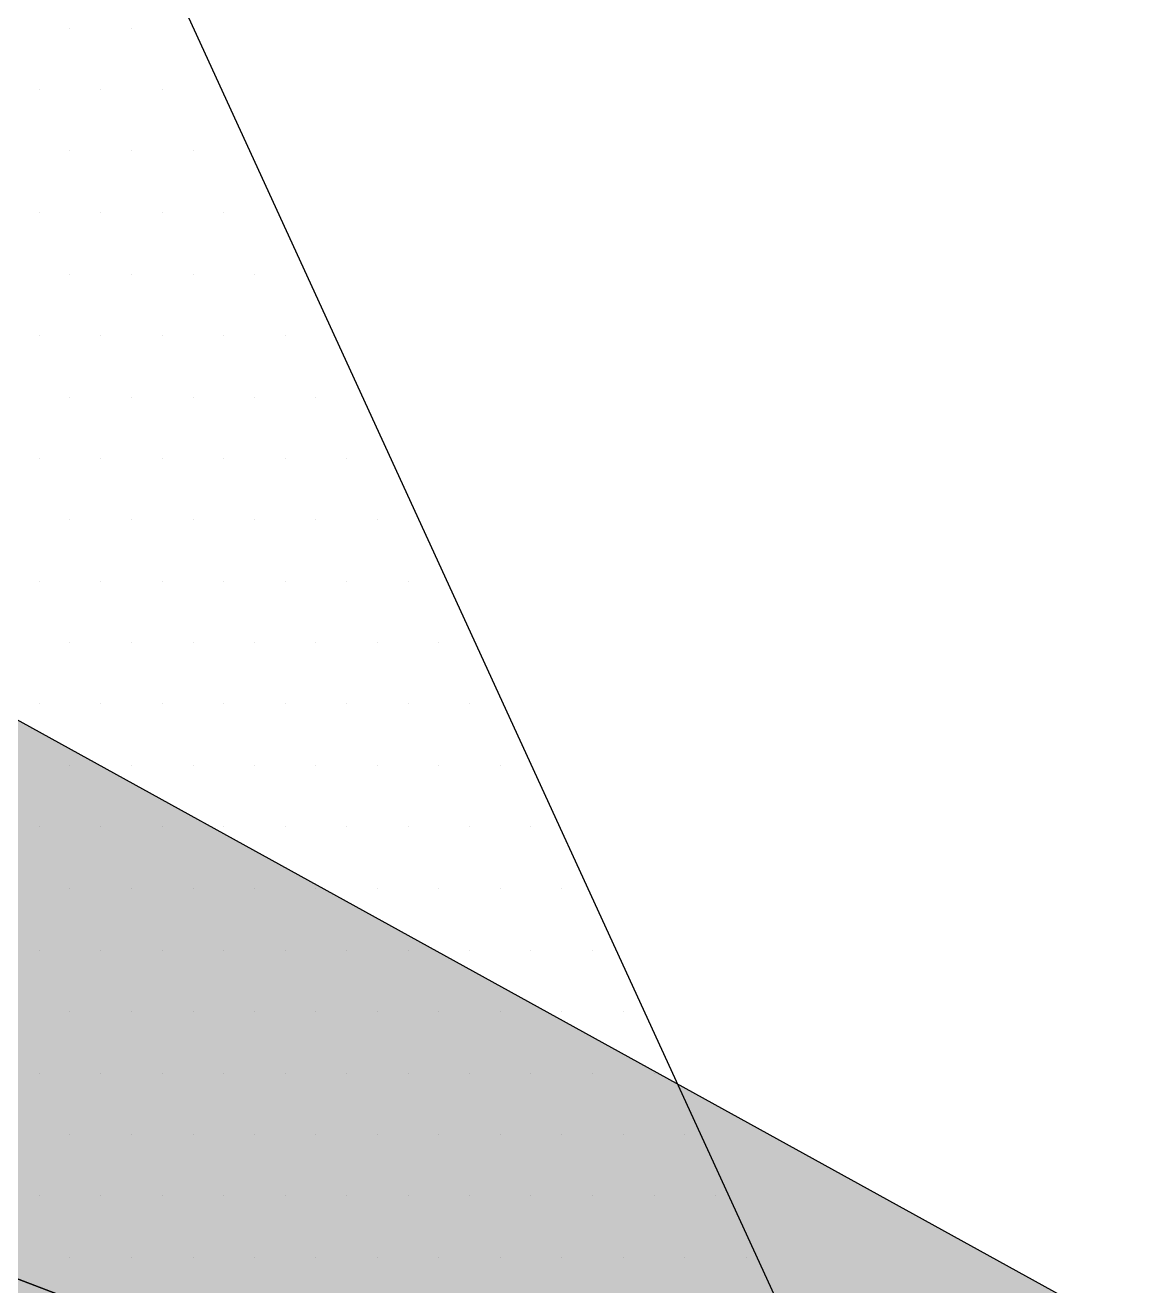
# Model space of a CAD drawing. Header units: metres. Extents: x 9606 to 9900, y 4805 to 4952.
# Drawn here: x 9867.4337 to 9867.763, y 4851.9071 to 4852.2835 of the extents above; entities that cross this region are included whole.
import ezdxf

# ---------------------------------------------------------------- set-up
doc = ezdxf.new("R2010")
doc.units = ezdxf.units.M
doc.header["$LTSCALE"] = 2
doc.linetypes.add('CACHEX2', pattern=[0.75, 0.5, -0.25])
for name, color, linetype in [('CARTOUCHE', 7, 'Continuous'), ('LOGO', 4, 'Continuous'), ('rosace', 7, 'Continuous')]:
    doc.layers.add(name, color=color, linetype=linetype)

# ---------------------------------------------------------------- blocks, each defined once
blk = doc.blocks.new('A$C715108E3')
at = {"layer": 'LOGO', "color": 131}
for p, q in [((3.5564, -14.7076), (3.5564, -14.7076)), ((3.6486, -14.7076), (3.6486, -14.7076)), ((3.7404, -14.7076), (3.7404, -14.7076)), ((3.511, -14.7991), (3.511, -14.7991)), ((3.6028, -14.7991), (3.6028, -14.7991)), ((3.6943, -14.7991), (3.6943, -14.7991)), ((3.5564, -14.8905), (3.5564, -14.8905)), ((3.6486, -14.8905), (3.6486, -14.8905)), ((3.7404, -14.8905), (3.7404, -14.8905)), ((3.511, -14.9827), (3.511, -14.9827)), ((3.6028, -14.9827), (3.6028, -14.9827)), ((3.6943, -14.9827), (3.6943, -14.9827)), ((3.7861, -14.9827), (3.7861, -14.9827)), ((3.5564, -15.0742), (3.5564, -15.0742)), ((3.6486, -15.0742), (3.6486, -15.0742)), ((3.7404, -15.0742), (3.7404, -15.0742)), ((3.8317, -15.0742), (3.8317, -15.0742)), ((3.511, -15.1655), (3.511, -15.1655)), ((3.6028, -15.1655), (3.6028, -15.1655)), ((3.6943, -15.1655), (3.6943, -15.1655)), ((3.7861, -15.1655), (3.7861, -15.1655)), ((3.878, -15.1655), (3.878, -15.1655)), ((3.5564, -15.2579), (3.5564, -15.2579)), ((3.6486, -15.2579), (3.6486, -15.2579)), ((3.7404, -15.2579), (3.7404, -15.2579)), ((3.8317, -15.2579), (3.8317, -15.2579)), ((3.9237, -15.2579), (3.9237, -15.2579)), ((3.511, -15.3493), (3.511, -15.3493)), ((3.6028, -15.3493), (3.6028, -15.3493)), ((3.6943, -15.3493), (3.6943, -15.3493)), ((3.7861, -15.3493), (3.7861, -15.3493)), ((3.878, -15.3493), (3.878, -15.3493)), ((3.9694, -15.3493), (3.9694, -15.3493)), ((3.5564, -15.4406), (3.5564, -15.4406)), ((3.6486, -15.4406), (3.6486, -15.4406)), ((3.7404, -15.4406), (3.7404, -15.4406)), ((3.8317, -15.4406), (3.8317, -15.4406)), ((3.9237, -15.4406), (3.9237, -15.4406)), ((4.0155, -15.4406), (4.0155, -15.4406)), ((3.511, -15.5332), (3.511, -15.5332)), ((3.6028, -15.5332), (3.6028, -15.5332)), ((3.6943, -15.5332), (3.6943, -15.5332)), ((3.7861, -15.5332), (3.7861, -15.5332)), ((3.878, -15.5332), (3.878, -15.5332)), ((3.9694, -15.5332), (3.9694, -15.5332)), ((4.0612, -15.5332), (4.0612, -15.5332)), ((3.5564, -15.6246), (3.5564, -15.6246)), ((3.6486, -15.6246), (3.6486, -15.6246)), ((3.7404, -15.6246), (3.7404, -15.6246)), ((3.8317, -15.6246), (3.8317, -15.6246)), ((3.9237, -15.6246), (3.9237, -15.6246)), ((4.0155, -15.6246), (4.0155, -15.6246)), ((4.107, -15.6246), (4.107, -15.6246)), ((3.511, -15.7159), (3.511, -15.7159)), ((3.6028, -15.7159), (3.6028, -15.7159)), ((3.6943, -15.7159), (3.6943, -15.7159)), ((3.7861, -15.7159), (3.7861, -15.7159)), ((3.878, -15.7159), (3.878, -15.7159)), ((3.9694, -15.7159), (3.9694, -15.7159)), ((4.0612, -15.7159), (4.0612, -15.7159)), ((4.1531, -15.7159), (4.1531, -15.7159)), ((3.5564, -15.8083), (3.5564, -15.8083)), ((3.6486, -15.8083), (3.6486, -15.8083)), ((3.7404, -15.8083), (3.7404, -15.8083)), ((3.8317, -15.8083), (3.8317, -15.8083)), ((3.9237, -15.8083), (3.9237, -15.8083)), ((4.0155, -15.8083), (4.0155, -15.8083)), ((4.107, -15.8083), (4.107, -15.8083)), ((4.1988, -15.8083), (4.1988, -15.8083)), ((3.511, -15.8994), (3.511, -15.8994)), ((3.6028, -15.8994), (3.6028, -15.8994)), ((3.6943, -15.8994), (3.6943, -15.8994)), ((3.7861, -15.8994), (3.7861, -15.8994)), ((3.878, -15.8994), (3.878, -15.8994)), ((3.9694, -15.8994), (3.9694, -15.8994)), ((4.0612, -15.8994), (4.0612, -15.8994)), ((4.1531, -15.8994), (4.1531, -15.8994)), ((4.2445, -15.8994), (4.2445, -15.8994)), ((3.5564, -15.991), (3.5564, -15.991)), ((3.6486, -15.991), (3.6486, -15.991)), ((3.7404, -15.991), (3.7404, -15.991)), ((3.8317, -15.991), (3.8317, -15.991)), ((3.9237, -15.991), (3.9237, -15.991)), ((4.0155, -15.991), (4.0155, -15.991)), ((4.107, -15.991), (4.107, -15.991)), ((4.1988, -15.991), (4.1988, -15.991)), ((4.2906, -15.991), (4.2906, -15.991)), ((3.511, -16.0834), (3.511, -16.0834)), ((3.6028, -16.0834), (3.6028, -16.0834)), ((3.6943, -16.0834), (3.6943, -16.0834)), ((3.7861, -16.0834), (3.7861, -16.0834)), ((3.878, -16.0834), (3.878, -16.0834)), ((3.9694, -16.0834), (3.9694, -16.0834)), ((4.0612, -16.0834), (4.0612, -16.0834)), ((4.1531, -16.0834), (4.1531, -16.0834)), ((4.2445, -16.0834), (4.2445, -16.0834)), ((4.3364, -16.0834), (4.3364, -16.0834)), ((3.5564, -16.1747), (3.5564, -16.1747)), ((3.6486, -16.1747), (3.6486, -16.1747)), ((3.7404, -16.1747), (3.7404, -16.1747)), ((3.8317, -16.1747), (3.8317, -16.1747)), ((3.9237, -16.1747), (3.9237, -16.1747)), ((4.0155, -16.1747), (4.0155, -16.1747)), ((4.107, -16.1747), (4.107, -16.1747)), ((4.1988, -16.1747), (4.1988, -16.1747)), ((4.2906, -16.1747), (4.2906, -16.1747)), ((4.3827, -16.1747), (4.3827, -16.1747)), ((3.511, -16.2675), (3.511, -16.2675)), ((3.6028, -16.2675), (3.6028, -16.2675)), ((3.6943, -16.2675), (3.6943, -16.2675)), ((3.7861, -16.2675), (3.7861, -16.2675)), ((3.878, -16.2675), (3.878, -16.2675)), ((3.9694, -16.2675), (3.9694, -16.2675)), ((4.0612, -16.2675), (4.0612, -16.2675)), ((4.1531, -16.2675), (4.1531, -16.2675)), ((4.2445, -16.2675), (4.2445, -16.2675)), ((4.3364, -16.2675), (4.3364, -16.2675)), ((4.4282, -16.2675), (4.4282, -16.2675)), ((3.5564, -16.3587), (3.5564, -16.3587)), ((3.6486, -16.3587), (3.6486, -16.3587)), ((3.7404, -16.3587), (3.7404, -16.3587)), ((3.8317, -16.3587), (3.8317, -16.3587)), ((3.9237, -16.3587), (3.9237, -16.3587)), ((4.0155, -16.3587), (4.0155, -16.3587)), ((4.107, -16.3587), (4.107, -16.3587)), ((4.1988, -16.3587), (4.1988, -16.3587)), ((4.2906, -16.3587), (4.2906, -16.3587)), ((4.3827, -16.3587), (4.3827, -16.3587)), ((4.4739, -16.3587), (4.4739, -16.3587)), ((3.511, -16.45), (3.511, -16.45)), ((3.6028, -16.45), (3.6028, -16.45)), ((3.6943, -16.45), (3.6943, -16.45)), ((3.7861, -16.45), (3.7861, -16.45)), ((3.878, -16.45), (3.878, -16.45)), ((3.9694, -16.45), (3.9694, -16.45)), ((4.0612, -16.45), (4.0612, -16.45)), ((4.1531, -16.45), (4.1531, -16.45)), ((4.2445, -16.45), (4.2445, -16.45)), ((4.3364, -16.45), (4.3364, -16.45)), ((4.4282, -16.45), (4.4282, -16.45)), ((4.5202, -16.45), (4.5202, -16.45)), ((3.5564, -16.5424), (3.5564, -16.5424)), ((3.6486, -16.5424), (3.6486, -16.5424)), ((3.7404, -16.5424), (3.7404, -16.5424)), ((3.8317, -16.5424), (3.8317, -16.5424)), ((3.9237, -16.5424), (3.9237, -16.5424)), ((4.0155, -16.5424), (4.0155, -16.5424)), ((4.107, -16.5424), (4.107, -16.5424)), ((4.1988, -16.5424), (4.1988, -16.5424)), ((4.2906, -16.5424), (4.2906, -16.5424)), ((4.3827, -16.5424), (4.3827, -16.5424)), ((4.4739, -16.5424), (4.4739, -16.5424)), ((4.5659, -16.5424), (4.5659, -16.5424))]:
    blk.add_line(p, q, dxfattribs=at)
blk.add_lwpolyline([(0.2166, -18.8242), (-0.4061, -17.3082), (1.2857, -17.5115), (0.9202, -16.4826), (-0.461, -13.5406), (1.4536, -13.7453), (4.032, -19.4344), (5.206, -17.903), (3.3935, -13.9486), (6.3293, -14.2803), (6.4311, -12.6478), (3.5725, -12.29), (6.1505, -8.6671), (5.6155, -6.8715), (1.6586, -12.1279), (-1.9407, -12.0256)], dxfattribs=at)
blk = doc.blocks.new('A$C581E6685')
at = {"layer": 'rosace'}
for color, points in [(32, [(-39.8519, 24.2064), (-37.1498, 25.5201), (-23.2602, 17.8548)]), (40, [(-39.8519, 24.2064), (-23.2602, 17.8548), (-38.5844, 21.5046)])]:
    blk.add_hatch(color=color, dxfattribs=at).paths.add_polyline_path(points)
at = {"layer": 'rosace', "color": 32}
blk.add_lwpolyline([(-39.8519, 24.2064), (-37.1498, 25.5201), (-23.2602, 17.8559)], close=True, dxfattribs=at)
at = {"layer": 'rosace', "color": 40}
blk.add_lwpolyline([(-39.8519, 24.2064), (-23.2602, 17.8559), (-38.584, 21.5046)], close=True, dxfattribs=at)
at = {"layer": 'rosace', "color": 32, "linetype": 'CACHEX2', "ltscale": 1.5}
blk.add_ellipse((-38.0538, 23.8138), major_axis=(-19.0311, -3.534), ratio=0.590567, dxfattribs=at)
at = {"layer": 'rosace', "color": 32}
blk.add_ellipse((-37.6144, 23.8499), major_axis=(-13.5768, -4.2839), ratio=0.791971, dxfattribs=at)
at = {"layer": 'CARTOUCHE'}
blk.add_blockref('A$C715108E3', (-31.6739, 36.3189), dxfattribs=at)

msp = doc.modelspace()

# ---------------------------------------------------------------- block references
at = {"layer": 'CARTOUCHE', "xscale": 0.2, "yscale": 0.2, "zscale": 0.2}
msp.add_blockref('A$C581E6685', (9873.0705, 4847.96026), dxfattribs=at)

doc.saveas('drawing.dxf')
